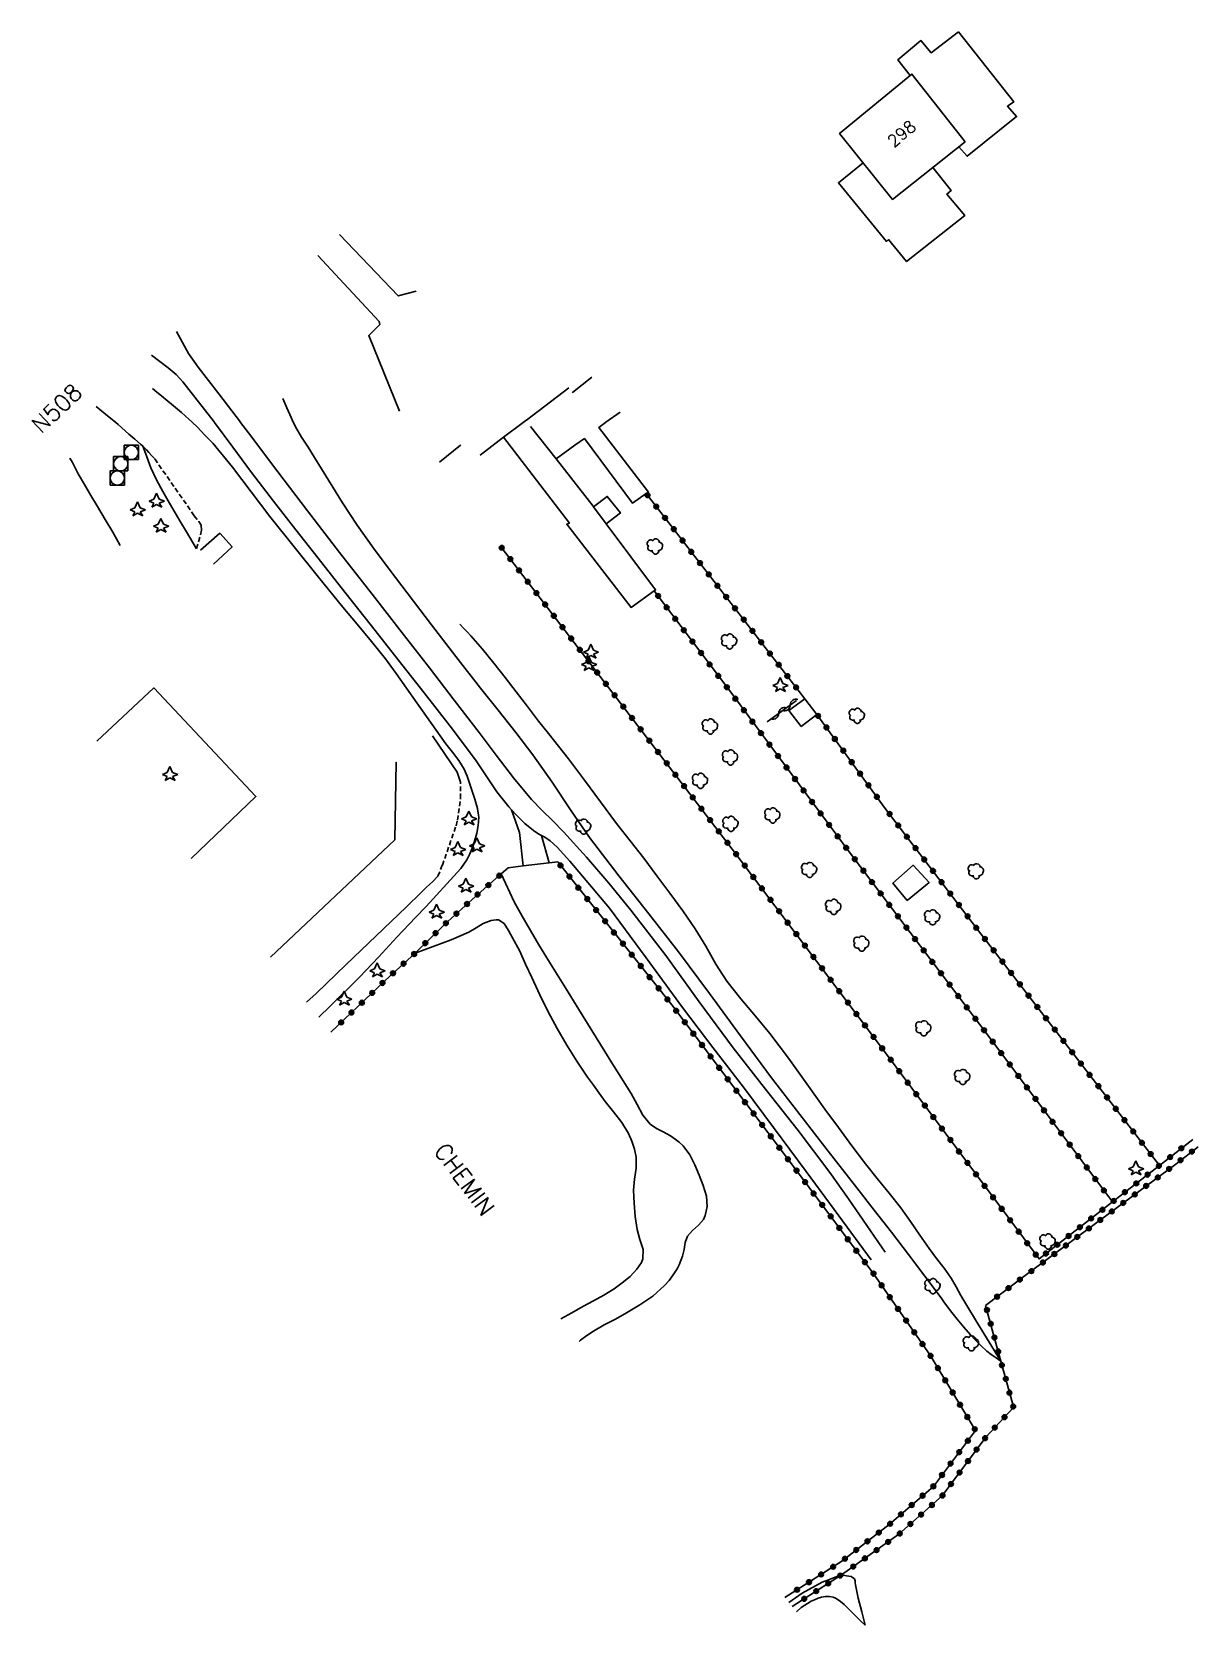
# Model space of a CAD drawing. Header units: millimetres. Extents: x 79010 to 79994, y 143000 to 143955.
# Drawn here: x 79010 to 79132.4, y 143044.7 to 143212 of the extents above; entities that cross this region are included whole.
import ezdxf
from ezdxf.enums import TextEntityAlignment as Align

# ---------------------------------------------------------------- set-up
doc = ezdxf.new("R2010")
doc.units = ezdxf.units.MM
doc.linetypes.add('DASHED', pattern=[0.75, 0.5, -0.25])
doc.layers.get('0').update_dxf_attribs({"linetype": 'CONTINUOUS'})
for name, color, linetype in [('W0017', 7, 'CONTINUOUS'), ('W0071', 7, 'CONTINUOUS'), ('W0100', 7, 'CONTINUOUS'), ('W0101', 7, 'CONTINUOUS'), ('W0104', 1, 'CONTINUOUS'), ('W0112', 1, 'DASHED'), ('W0211', 2, 'CONTINUOUS'), ('W0214', 2, 'CONTINUOUS'), ('W0300', 7, 'CONTINUOUS'), ('W0303', 7, 'CONTINUOUS'), ('W0310', 3, 'CONTINUOUS'), ('W0322', 7, 'CONTINUOUS'), ('W0323', 7, 'CONTINUOUS'), ('W0330', 7, 'CONTINUOUS'), ('W0420', 7, 'CONTINUOUS'), ('W0989', 7, 'CONTINUOUS'), ('W0990', 7, 'CONTINUOUS'), ('W0991', 7, 'CONTINUOUS')]:
    doc.layers.add(name, color=color, linetype=linetype)
doc.styles.get("Standard").update_dxf_attribs({"font": 'romans.shx', "width": 0.85})

# ---------------------------------------------------------------- blocks, each defined once
blk = doc.blocks.new('T303')
for p, q in [((-0.77, 0), (-0.28, 0.21)), ((-0.28, -0.21), (-0.77, 0)), ((-0.28, 0.21), (0, 0.83)), ((0, 0.83), (0.28, 0.21)), ((0.28, 0.21), (0.83, 0)), ((0.83, 0), (0.28, -0.21)), ((-0.49, -0.63), (-0.28, -0.21)), ((0, -0.35), (-0.49, -0.63)), ((0.56, -0.63), (0, -0.35)), ((0.28, -0.21), (0.56, -0.63))]:
    blk.add_line(p, q)
blk = doc.blocks.new('T300')
for p, q in [((-0.8, 0.51), (-0.86, 0.34)), ((-0.86, 0.34), (-0.86, 0.17)), ((-0.86, 0.17), (-0.74, 0.06)), ((-0.69, 0.63), (-0.8, 0.51)), ((-0.8, -0.06), (-0.74, 0.06)), ((-0.74, 0.06), (-0.69, 0.11)), ((-0.57, 0.69), (-0.69, 0.63)), ((-0.46, 0.69), (-0.57, 0.69)), ((-0.29, 0.63), (-0.46, 0.69)), ((-0.29, 0.63), (-0.17, 0.74)), ((-0.23, 0.57), (-0.29, 0.63)), ((-0.17, 0.74), (-0.06, 0.8)), ((-0.06, 0.8), (0.06, 0.8)), ((0.06, 0.8), (0.23, 0.74)), ((0.23, 0.74), (0.34, 0.63)), ((0.34, 0.63), (0.4, 0.51)), ((0.46, 0.46), (0.34, 0.46)), ((0.4, 0.51), (0.4, 0.46)), ((0.57, 0.4), (0.46, 0.46)), ((0.57, 0.4), (0.69, 0.29)), ((0.69, 0.29), (0.74, 0.17)), ((0.74, 0.06), (0.69, -0.17)), ((0.74, 0.17), (0.74, 0.06)), ((-0.8, -0.17), (-0.8, -0.06)), ((-0.8, -0.23), (-0.8, -0.17)), ((-0.74, -0.34), (-0.8, -0.23)), ((-0.69, -0.4), (-0.74, -0.34)), ((-0.51, -0.46), (-0.69, -0.4)), ((-0.4, -0.46), (-0.51, -0.46)), ((-0.4, -0.46), (-0.34, -0.46)), ((-0.34, -0.46), (-0.34, -0.4)), ((-0.34, -0.51), (-0.34, -0.46)), ((-0.29, -0.63), (-0.34, -0.51)), ((-0.17, -0.74), (-0.29, -0.63)), ((-0.06, -0.8), (-0.17, -0.74)), ((0.06, -0.8), (-0.06, -0.8)), ((0.17, -0.74), (0.06, -0.8)), ((0.23, -0.69), (0.17, -0.74)), ((0.29, -0.46), (0.23, -0.46)), ((0.29, -0.63), (0.23, -0.69)), ((0.46, -0.4), (0.29, -0.46)), ((0.34, -0.51), (0.29, -0.63)), ((0.34, -0.51), (0.34, -0.46)), ((0.57, -0.34), (0.46, -0.4)), ((0.63, -0.29), (0.57, -0.34)), ((0.69, -0.17), (0.63, -0.29))]:
    blk.add_line(p, q)
blk = doc.blocks.new('T420')
for p, q in [((0.75, 0.75), (-0.75, 0.75)), ((-0.75, 0.75), (-0.75, -0.75)), ((0.75, 0.75), (0.75, -0.75)), ((0.75, -0.75), (-0.75, -0.75))]:
    blk.add_line(p, q)
blk.add_ellipse((0, 0), major_axis=(-0.53, 0.53), ratio=1, start_param=3.926991, end_param=10.210176)
blk = doc.blocks.new('t310o')
at = {"color": 0, "linetype": 'Continuous'}
for centre, start, end in [((-0.5, 0.38), 216.8699, 323.1304), ((0.5, -0.37), 36.8699, 143.1303)]:
    blk.add_arc(centre, 0.625, start, end, dxfattribs=at)
blk = doc.blocks.new('t323o')
at = {"color": 0, "linetype": 'Continuous'}
for radius in [0.25, 0.15]:
    blk.add_circle((0, 0), radius, dxfattribs=at)
blk = doc.blocks.new('t322o')
at = {"color": 0, "linetype": 'Continuous'}
for radius in [0.25, 0.15]:
    blk.add_circle((0, 0), radius, dxfattribs=at)

msp = doc.modelspace()

# ---------------------------------------------------------------- linework, layer by layer
at = {"layer": 'W0017'}
for points in [[(79050.35, 143184.75), (79048.46, 143184.27), (79042.28, 143190.72)], [(79040.01, 143188.52), (79046.45, 143181.58), (79046.51, 143181.27), (79045.36, 143180.11), (79048.6, 143172.18)], [(79018.78, 143171), (79017.93, 143171.69), (79016.74, 143172.66)], [(79018.81, 143170.98), (79018.78, 143171)], [(79022.86, 143167.21), (79022.56, 143167.52), (79022.27, 143167.83), (79022.02, 143168.12), (79021.66, 143168.48), (79021.41, 143168.71), (79020.82, 143169.23), (79020.18, 143169.76), (79019.07, 143170.77), (79018.81, 143170.98)], [(79019.25, 143158.07), (79018.49, 143159.45), (79017.68, 143160.79), (79016.9, 143162.14), (79016.2, 143163.31), (79015.51, 143164.45), (79014.86, 143165.6), (79014.25, 143166.77), (79014, 143167.23)], [(79054.98, 143133.21), (79054.64, 143134.26), (79054.64, 143134.26), (79052.04, 143138.1)], [(79060.35, 143130.31), (79061.17, 143127.95), (79061.56, 143124.42)], [(79064.3, 143124.74), (79063.48, 143127.62)], [(79038.84, 143110.11), (79039.82, 143111.05), (79042.98, 143114.07), (79046.14, 143117.09), (79047.71, 143118.6), (79049.27, 143120.11), (79050.84, 143121.62), (79051.43, 143122.19), (79052.03, 143122.76), (79052.62, 143123.34)]]:
    msp.add_lwpolyline(points, dxfattribs=at)
at = {"layer": 'W0071'}
for points in [[(79031.88, 143171), (79029.63, 143173.98), (79028.54, 143175.38), (79027.45, 143176.77), (79026.45, 143178.22), (79026.01, 143178.98), (79025.59, 143179.76), (79025.17, 143180.54)], [(79022.54, 143178.04), (79023.42, 143177.38), (79024.31, 143176.73), (79025.13, 143176.01), (79025.83, 143175.26), (79026.48, 143174.45), (79027.12, 143173.64), (79029.14, 143171.03), (79029.16, 143171)], [(79029.16, 143171), (79029.18, 143170.98)], [(79029.18, 143170.98), (79031.08, 143168.37), (79033.04, 143165.72), (79035.37, 143162.71), (79037.71, 143159.72), (79040.06, 143156.74), (79042.85, 143153.18), (79045.64, 143149.62), (79048.43, 143146.06), (79051.17, 143142.59), (79053.9, 143139.11), (79056.56, 143135.58), (79057.69, 143133.9), (79058.81, 143132.21), (79060.05, 143130.62), (79060.35, 143130.31), (79060.87, 143129.74), (79061.73, 143128.89), (79062.65, 143128.13), (79063.22, 143127.77), (79063.48, 143127.62), (79063.82, 143127.43), (79064.39, 143127.06), (79065.13, 143126.4), (79065.8, 143125.66), (79066.47, 143124.91), (79070.62, 143119.98), (79074.46, 143114.77), (79078.28, 143109.56), (79081.48, 143105.37), (79084.68, 143101.19), (79087.85, 143096.98), (79091.28, 143092.36), (79094.68, 143087.71), (79098.08, 143083.06)], [(79031.9, 143170.98), (79031.88, 143171)], [(79099.54, 143083.87), (79097.62, 143086.67), (79095.69, 143089.48), (79093.73, 143092.26), (79090.41, 143096.65), (79087, 143100.98), (79083.61, 143105.33), (79080.05, 143110.17), (79076.52, 143115.04), (79072.85, 143119.8), (79070.55, 143122.6), (79068.21, 143125.35), (79065.78, 143128.02), (79064.67, 143129.15), (79063.54, 143130.26), (79062.44, 143131.4), (79060.54, 143133.68), (79058.74, 143136.06), (79056.95, 143138.44), (79054.33, 143141.82), (79051.72, 143145.21), (79049.1, 143148.59), (79045.7, 143152.96), (79042.3, 143157.33), (79038.92, 143161.71), (79035.81, 143165.79), (79032.72, 143169.89), (79031.9, 143170.98)]]:
    msp.add_lwpolyline(points, dxfattribs=at)
at = {"layer": 'W0100', "flags": 128}
msp.add_lwpolyline([(79107.94, 143200.44), (79102.36, 143207.54), (79094.77, 143201.3), (79100.34, 143194.39), (79107.94, 143200.44)], dxfattribs=at)
at = {"layer": 'W0101'}
for points in [[(79068.78, 143175.73), (79066.73, 143174.14), (79066.73, 143174.14), (79066.73, 143174.14)], [(79066.36, 143174.63), (79061.9, 143171.23), (79061.84, 143171.19)], [(79057.06, 143167.56), (79057.06, 143167.56), (79057.06, 143167.56), (79059.51, 143169.42), (79061.56, 143170.98), (79061.84, 143171.19)], [(79026.73, 143125.19), (79033.52, 143131.73), (79022.8, 143143.12), (79016.81, 143137.54)], [(79048.23, 143135.31), (79048.23, 143135.31), (79048.23, 143135.31), (79048.23, 143135.31), (79048.23, 143135.31), (79048.23, 143135.31), (79048.23, 143135.31), (79048.08, 143127.17), (79035.04, 143114.85)]]:
    msp.add_lwpolyline(points, dxfattribs=at)
at = {"layer": 'W0104'}
for points in [[(79107.25, 143211.98), (79104.4, 143209.78), (79103.31, 143211.06), (79100.89, 143209.05), (79102.19, 143207.4)], [(79107.25, 143211.98), (79113.05, 143204.63), (79112.39, 143204.17), (79113.35, 143203.09), (79108.17, 143198.93), (79107.28, 143199.92)], [(79097.25, 143198.23), (79094.64, 143196.13), (79099.68, 143189.98), (79099.89, 143190.17), (79101.81, 143187.86), (79107.91, 143192.72), (79106.04, 143194.96), (79106.49, 143195.34), (79104.54, 143197.73)], [(79071.73, 143172.06), (79070.25, 143171)], [(79068.95, 143162.11), (79068.9, 143162.18), (79065.04, 143167.17), (79062.33, 143170.55), (79062.33, 143170.55)], [(79069.5, 143170.45), (79069.5, 143170.45), (79069.5, 143170.45), (79074.7, 143163.67), (79074.48, 143163.52), (79073.02, 143162.51), (79067.99, 143169.28), (79067, 143168.6), (79065.04, 143167.17)], [(79070.25, 143171), (79070.21, 143170.98), (79069.5, 143170.45)], [(79055, 143168.58), (79055, 143168.58), (79055, 143168.58), (79052.77, 143166.82)], [(79070.29, 143160.33), (79075.46, 143153.4), (79075.31, 143153.3), (79072.88, 143151.56), (79066.13, 143160.3), (79066.42, 143160.41), (79059.51, 143169.42)], [(79068.95, 143162.11), (79070.39, 143163.21), (79071.77, 143161.48), (79070.29, 143160.33)], [(79068.95, 143162.11), (79070.29, 143160.33)], [(79027.71, 143157.56), (79029.72, 143159.35), (79031.02, 143157.91), (79029.07, 143156.1)]]:
    msp.add_lwpolyline(points, dxfattribs=at)
for points in [[(79090.73, 143139.07), (79089.43, 143140.73), (79091.13, 143141.98), (79092.4, 143140.33)], [(79101.88, 143120.79), (79100.36, 143122.6), (79102.5, 143124.5), (79104.17, 143122.69)]]:
    msp.add_lwpolyline(points, close=True, dxfattribs=at)
at = {"layer": 'W0112'}
for points in [[(79027.04, 143161.19), (79022.86, 143167.21)], [(79027.04, 143161.19), (79027.54, 143160.58), (79027.77, 143160.18), (79027.82, 143159.66), (79027.27, 143157.72)], [(79052.62, 143123.34), (79053.07, 143124.49), (79053.09, 143124.49), (79054.52, 143128.65), (79054.66, 143129.22), (79055, 143131.53), (79054.98, 143133.21)]]:
    msp.add_lwpolyline(points, dxfattribs=at)
at = {"layer": 'W0211'}
for points in [[(79026.83, 143171), (79026.48, 143171.34), (79025.69, 143172.03), (79024.88, 143172.71), (79024.06, 143173.38), (79023.6, 143173.77), (79023.13, 143174.16), (79022.67, 143174.55)], [(79036.34, 143173.51), (79036.77, 143172.51), (79037.2, 143171.51), (79037.44, 143171)], [(79026.86, 143170.98), (79026.83, 143171)], [(79040.1, 143108.54), (79041.32, 143109.7), (79044.42, 143112.79), (79046.38, 143114.85), (79048.32, 143116.94), (79050.26, 143119.03), (79051.37, 143120.18), (79052.48, 143121.34), (79053.56, 143122.53), (79054.3, 143123.34), (79055.02, 143124.17), (79055.64, 143125.06), (79055.96, 143125.69), (79056.24, 143126.36), (79056.47, 143127.04), (79056.69, 143127.85), (79056.85, 143128.67), (79056.9, 143129.5), (79056.76, 143130.47), (79056.48, 143131.43), (79056.16, 143132.38), (79055.93, 143133.12), (79055.68, 143133.86), (79055.38, 143134.58), (79054.81, 143135.51), (79054.13, 143136.38), (79053.45, 143137.25), (79052.44, 143138.68), (79051.43, 143140.1), (79050.42, 143141.53), (79049.33, 143143.09), (79048.24, 143144.64), (79047.12, 143146.17), (79045.66, 143148), (79044.15, 143149.79), (79042.65, 143151.58), (79040.07, 143154.74), (79037.52, 143157.91), (79034.99, 143161.1), (79033.02, 143163.69), (79031.07, 143166.3), (79028.99, 143168.79), (79028.17, 143169.66), (79027.34, 143170.51), (79026.86, 143170.98)], [(79037.44, 143171), (79037.46, 143170.98)], [(79037.46, 143170.98), (79037.67, 143170.53), (79038.3, 143169.44), (79038.99, 143168.38), (79039.68, 143167.31), (79041.14, 143164.93), (79042.6, 143162.54), (79044.13, 143160.2), (79045.84, 143157.8), (79047.61, 143155.45), (79049.39, 143153.1), (79051.94, 143149.75), (79054.51, 143146.42), (79057.09, 143143.1), (79058.93, 143140.77), (79060.78, 143138.44), (79062.58, 143136.08), (79064.6, 143133.21), (79066.54, 143130.3), (79068.54, 143127.42), (79071.6, 143123.38), (79074.74, 143119.41), (79077.86, 143115.41), (79081.13, 143111.02), (79084.36, 143106.59), (79087.62, 143102.19), (79090.59, 143098.32), (79093.58, 143094.47), (79096.58, 143090.62), (79098.39, 143088.3), (79100.21, 143085.97), (79102.01, 143083.64), (79103.73, 143081.36), (79105.43, 143079.08), (79105.71, 143078.68)], [(79021.66, 143168.48), (79021.94, 143167.74), (79022.2, 143166.98), (79022.48, 143166.22), (79023.07, 143164.95), (79023.74, 143163.72), (79024.43, 143162.51), (79025.03, 143161.49), (79025.64, 143160.49), (79026.24, 143159.48), (79026.59, 143158.9), (79026.93, 143158.31), (79027.27, 143157.72)], [(79067.45, 143074.5), (79067.58, 143074.64), (79068.25, 143075.13), (79068.94, 143075.59), (79070.06, 143076.27), (79071.24, 143076.86), (79072.39, 143077.5), (79073.8, 143078.36), (79075.18, 143079.28), (79076.4, 143080.37), (79076.88, 143080.92), (79077.32, 143081.52), (79077.71, 143082.14), (79077.93, 143082.57), (79078.12, 143083.01), (79078.29, 143083.46), (79078.46, 143084.17), (79078.58, 143084.89), (79078.8, 143085.56), (79079.32, 143086.16), (79079.97, 143086.7), (79080.48, 143087.31), (79080.65, 143087.74), (79080.78, 143088.2), (79080.86, 143088.66), (79080.8, 143089.76), (79080.46, 143090.87), (79080.03, 143091.95), (79079.59, 143093.05), (79079.06, 143094.11), (79078.36, 143095.04), (79077.95, 143095.42), (79077.5, 143095.76), (79077.03, 143096.08), (79076.32, 143096.49), (79075.57, 143096.87), (79074.9, 143097.32), (79074.12, 143098.27), (79073.51, 143099.4), (79072.9, 143100.53), (79071.06, 143103.47), (79069.23, 143106.41), (79067.41, 143109.36), (79066, 143111.62), (79064.6, 143113.88), (79063.22, 143116.16), (79062.33, 143117.65), (79061.44, 143119.14), (79060.62, 143120.66), (79060.15, 143121.63), (79059.71, 143122.61), (79059.27, 143123.59)], [(79105.71, 143078.68), (79106.4, 143077.71), (79107.1, 143076.86), (79107.8, 143076.02), (79108.52, 143075.2), (79109.06, 143074.61), (79109.62, 143074.04), (79110.21, 143073.5), (79110.69, 143073.13), (79111.2, 143072.78), (79111.7, 143072.43)], [(79097.45, 143044.73), (79097.09, 143046.14), (79096.72, 143047.55), (79096.43, 143048.97), (79096.41, 143049.18), (79096.39, 143049.39), (79096.34, 143049.58), (79096, 143049.82), (79095.49, 143049.92), (79094.97, 143050.01), (79094.3, 143049.76), (79093.62, 143049.5), (79092.95, 143049.23), (79090.86, 143048.08), (79089.46, 143047.1)]]:
    msp.add_lwpolyline(points, dxfattribs=at)
at = {"layer": 'W0214'}
for points in [[(79054.91, 143149.79), (79055.29, 143149.39), (79055.68, 143148.99), (79056.06, 143148.59), (79057.3, 143147.17), (79058.49, 143145.7), (79059.66, 143144.21), (79060.84, 143142.7), (79062.01, 143141.17), (79063.18, 143139.64), (79064.23, 143138.32), (79065.27, 143137.01), (79066.31, 143135.68), (79068.01, 143133.42), (79069.68, 143131.14), (79071.37, 143128.87), (79072.78, 143127.05), (79074.21, 143125.23), (79075.6, 143123.4), (79076.97, 143121.57), (79078.31, 143119.72), (79079.6, 143117.84), (79080.72, 143116), (79081.79, 143114.13), (79082.94, 143112.32), (79084.39, 143110.46), (79085.94, 143108.67), (79087.45, 143106.85), (79089.42, 143104.23), (79091.32, 143101.56), (79093.23, 143098.9), (79094.64, 143096.98), (79096.05, 143095.05), (79097.49, 143093.15), (79098.73, 143091.61), (79099.99, 143090.09), (79101.2, 143088.53), (79102.21, 143087.11), (79103.18, 143085.68), (79104.17, 143084.25), (79104.95, 143083.22), (79105.73, 143082.19), (79106.48, 143081.14), (79107.01, 143080.25), (79107.51, 143079.35), (79108.02, 143078.45), (79109.23, 143076.43), (79110.46, 143074.43), (79111.7, 143072.43)], [(79065.53, 143076.89), (79066.66, 143077.53), (79067.84, 143078.17), (79068.94, 143078.78), (79070.04, 143079.38), (79071.1, 143080.04), (79071.97, 143080.66), (79072.8, 143081.33), (79073.5, 143082.1), (79073.75, 143082.45), (79073.97, 143082.81), (79074.13, 143083.18), (79074.15, 143084.17), (79073.82, 143085.21), (79073.52, 143086.27), (79073.33, 143087.63), (79073.2, 143089.01), (79073.15, 143090.38), (79073.26, 143091.55), (79073.41, 143092.71), (79073.41, 143093.86), (79073.23, 143094.7), (79072.96, 143095.53), (79072.63, 143096.33), (79071.92, 143097.51), (79071.05, 143098.61), (79070.18, 143099.71), (79069.55, 143100.56), (79068.93, 143101.4), (79068.32, 143102.26), (79067.2, 143103.92), (79066.13, 143105.62), (79065.12, 143107.36), (79064.19, 143109.12), (79063.32, 143110.91), (79062.46, 143112.71), (79061.82, 143114.12), (79061.19, 143115.54), (79060.44, 143116.88), (79060.03, 143117.64), (79059.58, 143118.37), (79058.98, 143118.76), (79058.73, 143118.77), (79058.45, 143118.74), (79058.19, 143118.69), (79057.38, 143118.39), (79056.63, 143117.92), (79055.87, 143117.48), (79054.02, 143116.68), (79052.12, 143115.98), (79050.22, 143115.28)], [(79097.45, 143044.73), (79096.97, 143045.2), (79096.49, 143045.67), (79096.01, 143046.13), (79095.63, 143046.51), (79095.26, 143046.89), (79094.85, 143047.22), (79094.61, 143047.39), (79094.35, 143047.55), (79094.09, 143047.67), (79093.7, 143047.73), (79093.28, 143047.72), (79092.88, 143047.66), (79092.51, 143047.56), (79092.15, 143047.4), (79091.8, 143047.24), (79090.75, 143046.57), (79090.24, 143046.13)]]:
    msp.add_lwpolyline(points, dxfattribs=at)
at = {"layer": 'W0310'}
msp.add_lwpolyline([(79087.17, 143139.55), (79090.24, 143141.78)], dxfattribs=at)
at = {"layer": 'W0322'}
msp.add_lwpolyline([(79059.27, 143123.59), (79056.55, 143121.23), (79053.32, 143118.29), (79050.22, 143115.28)], dxfattribs=at)
at = {"layer": 'W0323'}
for points in [[(79091.13, 143141.98), (79074.48, 143163.52)], [(79131.83, 143095.71), (79128.34, 143092.99), (79123.41, 143089.16), (79115.7, 143083.17), (79099.07, 143105.52), (79083.51, 143126.2), (79059.26, 143157.89), (79059.26, 143157.89)], [(79123.41, 143089.16), (79110.53, 143106.39), (79095.88, 143125.77), (79082.92, 143143.21), (79075.31, 143153.3)], [(79099.57, 143130.47), (79092.4, 143140.33)], [(79128.34, 143092.99), (79109.25, 143117.76), (79099.57, 143130.47)], [(79059.27, 143123.59), (79060, 143124.24)], [(79089.03, 143047.63), (79094.99, 143051.43), (79099.99, 143055.3), (79104.61, 143059.3), (79109.04, 143065.16), (79104.27, 143073.08), (79098.38, 143081.56), (79089.82, 143093.02), (79077.15, 143109.85), (79065.19, 143124.85)], [(79041.37, 143106.97), (79047.08, 143112.4), (79050.22, 143115.28)], [(79132.4, 143094.94), (79130.05, 143093.13), (79114.4, 143081.53), (79110.1, 143078.3)], [(79110.1, 143078.3), (79111.29, 143073.94), (79111.7, 143072.43), (79113.01, 143067.66), (79113.03, 143067.58), (79110.11, 143064.46), (79105.54, 143058.3), (79101, 143054.27), (79094.97, 143050.01)], [(79094.97, 143050.01), (79089.8, 143046.67)]]:
    msp.add_lwpolyline(points, dxfattribs=at)
at = {"layer": 'W0330'}
msp.add_lwpolyline([(79060, 143124.24), (79061.56, 143124.42), (79064.3, 143124.74), (79065.19, 143124.85)], dxfattribs=at)

# ---------------------------------------------------------------- block references
at = {"layer": 'W0300'}
for p in [(79075.45, 143157.96), (79083.23, 143147.99), (79096.63, 143140.18), (79081.22, 143139.07), (79083.33, 143135.82), (79080.18, 143133.36), (79087.77, 143129.73), (79067.91, 143128.55), (79083.37, 143128.84), (79091.63, 143124), (79109.13, 143123.86), (79094.16, 143120.12), (79104.54, 143119.03), (79097.11, 143116.27), (79103.62, 143107.38), (79107.7, 143102.27), (79116.66, 143085), (79104.57, 143080.31), (79108.61, 143074.31)]:
    msp.add_blockref('T300', p, dxfattribs=at)
at = {"layer": 'W0303'}
for p in [(79023.09, 143162.73), (79021.08, 143161.82), (79023.54, 143160.08), (79068.65, 143146.87), (79068.46, 143145.58), (79088.54, 143143.37), (79024.49, 143134.04), (79055.86, 143129.36), (79054.71, 143126.15), (79056.71, 143126.54), (79055.54, 143122.31), (79052.48, 143119.57), (79046.24, 143113.43), (79042.76, 143110.45), (79125.86, 143092.63)]:
    msp.add_blockref('T303', p, dxfattribs=at)
at = {"layer": 'W0310', "rotation": 35.96291621595564}
for p in [(79089.6, 143141.32), (79088.39, 143140.44)]:
    msp.add_blockref('t310o', p, dxfattribs=at)
at = {"layer": 'W0322'}
for p, rotation in [((79059.05, 143123.4), 220.9119781583909), ((79056.78, 143121.43), 220.9119781583909), ((79057.91, 143122.41), 220.9119781583909), ((79055.67, 143120.43), 222.2922076420911), ((79053.45, 143118.41), 222.2922076420911), ((79054.56, 143119.42), 222.2922076420911), ((79051.29, 143116.32), 224.2038862454107), ((79052.37, 143117.37), 224.2038862454107)]:
    msp.add_blockref('t322o', p, dxfattribs=dict(at, rotation=rotation))
at = {"layer": 'W0323'}
for p, rotation in [((79074.62, 143163.34), 127.7024148626276), ((79075.53, 143162.15), 127.7024148626276), ((79076.45, 143160.96), 127.7024148626276), ((79077.37, 143159.78), 127.7024148626276), ((79078.29, 143158.59), 127.7024148626276), ((79059.31, 143157.83), 127.4177571324856), ((79060.22, 143156.64), 127.4177571324856), ((79079.2, 143157.4), 127.7024148626276), ((79061.13, 143155.45), 127.4177571324856), ((79080.12, 143156.22), 127.7024148626276), ((79081.04, 143155.03), 127.7024148626276), ((79062.04, 143154.26), 127.4177571324856), ((79081.95, 143153.84), 127.7024148626276), ((79062.95, 143153.07), 127.4177571324856), ((79063.87, 143151.87), 127.4177571324856), ((79075.72, 143152.77), 127.0059918780972), ((79076.62, 143151.57), 127.0059918780972), ((79082.87, 143152.66), 127.7024148626276), ((79083.79, 143151.47), 127.7024148626276), ((79064.78, 143150.68), 127.4177571324856), ((79077.52, 143150.37), 127.0059918780972), ((79084.71, 143150.28), 127.7024148626276), ((79065.69, 143149.49), 127.4177571324856), ((79066.6, 143148.3), 127.4177571324856), ((79078.42, 143149.17), 127.0059918780972), ((79085.62, 143149.1), 127.7024148626276), ((79067.51, 143147.11), 127.4177571324856), ((79079.33, 143147.98), 127.0059918780972), ((79080.23, 143146.78), 127.0059918780972), ((79086.54, 143147.91), 127.7024148626276), ((79087.46, 143146.72), 127.7024148626276), ((79068.42, 143145.92), 127.4177571324856), ((79069.33, 143144.73), 127.4177571324856), ((79081.13, 143145.58), 127.0059918780972), ((79088.38, 143145.54), 127.7024148626276), ((79070.25, 143143.54), 127.4177571324856), ((79082.04, 143144.38), 127.0059918780972), ((79082.94, 143143.18), 126.6084048936277), ((79089.29, 143144.35), 127.7024148626276), ((79090.21, 143143.16), 127.7024148626276), ((79071.16, 143142.34), 127.4177571324856), ((79083.83, 143141.98), 126.6084048936277), ((79072.07, 143141.15), 127.4177571324856), ((79072.98, 143139.96), 127.4177571324856), ((79084.73, 143140.78), 126.6084048936277), ((79092.51, 143140.17), 126.040848891224), ((79073.89, 143138.77), 127.4177571324856), ((79085.62, 143139.57), 126.6084048936277), ((79086.52, 143138.37), 126.6084048936277), ((79093.39, 143138.96), 126.040848891224), ((79074.8, 143137.58), 127.4177571324856), ((79075.71, 143136.39), 127.4177571324856), ((79087.41, 143137.16), 126.6084048936277), ((79094.27, 143137.75), 126.040848891224), ((79095.16, 143136.53), 126.040848891224), ((79076.63, 143135.2), 127.4177571324856), ((79088.31, 143135.96), 126.6084048936277), ((79089.2, 143134.76), 126.6084048936277), ((79096.04, 143135.32), 126.040848891224), ((79077.54, 143134), 127.4177571324856), ((79090.09, 143133.55), 126.6084048936277), ((79096.92, 143134.11), 126.040848891224), ((79078.45, 143132.81), 127.4177571324856), ((79079.36, 143131.62), 127.4177571324856), ((79090.99, 143132.35), 126.6084048936277), ((79097.8, 143132.89), 126.040848891224), ((79098.69, 143131.68), 126.040848891224), ((79080.27, 143130.43), 127.4177571324856), ((79091.88, 143131.14), 126.6084048936277), ((79092.78, 143129.94), 126.6084048936277), ((79100.02, 143129.88), 127.2972935581694), ((79081.18, 143129.24), 127.4177571324856), ((79082.09, 143128.05), 127.4177571324856), ((79093.67, 143128.73), 126.6084048936277), ((79100.93, 143128.68), 127.2972935581694), ((79083.01, 143126.86), 127.4177571324856), ((79094.57, 143127.53), 126.6084048936277), ((79101.84, 143127.49), 127.2972935581694), ((79083.91, 143125.66), 126.954477131746), ((79095.46, 143126.33), 126.6084048936277), ((79096.36, 143125.13), 127.0982529419841), ((79102.75, 143126.3), 127.2972935581694), ((79103.66, 143125.1), 127.2972935581694), ((79065.48, 143124.48), 128.5604644512185), ((79066.42, 143123.31), 128.5604644512185), ((79084.82, 143124.46), 126.954477131746), ((79085.72, 143123.26), 126.954477131746), ((79097.27, 143123.93), 127.0982529419841), ((79104.57, 143123.91), 127.2972935581694), ((79067.35, 143122.14), 128.5604644512185), ((79086.62, 143122.07), 126.954477131746), ((79098.17, 143122.73), 127.0982529419841), ((79099.08, 143121.54), 127.0982529419841), ((79105.47, 143122.72), 127.2972935581694), ((79106.38, 143121.52), 127.2972935581694), ((79068.29, 143120.96), 128.5604644512185), ((79069.22, 143119.79), 128.5604644512185), ((79087.52, 143120.87), 126.954477131746), ((79088.42, 143119.67), 126.954477131746), ((79099.98, 143120.34), 127.0982529419841), ((79107.29, 143120.33), 127.2972935581694), ((79070.16, 143118.62), 128.5604644512185), ((79089.32, 143118.47), 126.954477131746), ((79100.89, 143119.14), 127.0982529419841), ((79108.2, 143119.14), 127.2972935581694), ((79071.09, 143117.44), 128.5604644512185), ((79090.23, 143117.27), 126.954477131746), ((79101.79, 143117.95), 127.0982529419841), ((79102.69, 143116.75), 127.0982529419841), ((79109.11, 143117.94), 127.2972935581694), ((79110.02, 143116.76), 127.6139568487428), ((79050.12, 143115.18), 42.5038276887824), ((79072.03, 143116.27), 128.5604644512185), ((79072.96, 143115.1), 128.5604644512185), ((79091.13, 143116.07), 126.954477131746), ((79092.03, 143114.87), 126.954477131746), ((79103.6, 143115.56), 127.0982529419841), ((79110.94, 143115.57), 127.6139568487428), ((79047.9, 143113.16), 42.5038276887824), ((79049.01, 143114.17), 42.5038276887824), ((79073.9, 143113.92), 128.5604644512185), ((79092.93, 143113.68), 126.954477131746), ((79104.5, 143114.36), 127.0982529419841), ((79105.41, 143113.16), 127.0982529419841), ((79111.86, 143114.38), 127.6139568487428), ((79112.77, 143113.19), 127.6139568487428), ((79046.8, 143112.14), 43.56542366453846), ((79074.83, 143112.75), 128.5604644512185), ((79075.77, 143111.58), 128.5604644512185), ((79093.83, 143112.48), 126.954477131746), ((79094.73, 143111.28), 126.954477131746), ((79106.31, 143111.97), 127.0982529419841), ((79113.69, 143112), 127.6139568487428), ((79044.63, 143110.07), 43.56542366453846), ((79045.72, 143111.1), 43.56542366453846), ((79076.7, 143110.41), 128.5604644512185), ((79095.64, 143110.08), 126.954477131746), ((79107.22, 143110.77), 127.0982529419841), ((79114.6, 143110.81), 127.6139568487428), ((79115.52, 143109.63), 127.6139568487428), ((79042.46, 143108), 43.56542366453846), ((79043.54, 143109.04), 43.56542366453846), ((79077.62, 143109.22), 126.9852683464267), ((79078.52, 143108.02), 126.9852683464267), ((79096.54, 143108.88), 126.954477131746), ((79108.12, 143109.57), 127.0982529419841), ((79109.03, 143108.38), 127.0982529419841), ((79116.43, 143108.44), 127.6139568487428), ((79079.42, 143106.82), 126.9852683464267), ((79097.44, 143107.68), 126.954477131746), ((79098.34, 143106.48), 126.954477131746), ((79109.93, 143107.18), 127.0982529419841), ((79117.35, 143107.25), 127.6139568487428), ((79080.33, 143105.63), 126.9852683464267), ((79099.24, 143105.28), 126.6444819620692), ((79110.84, 143105.98), 126.7724242330888), ((79111.73, 143104.78), 126.7724242330888), ((79118.26, 143106.06), 127.6139568487428), ((79119.18, 143104.87), 127.6139568487428), ((79081.23, 143104.43), 126.9852683464267), ((79082.13, 143103.23), 126.9852683464267), ((79100.14, 143104.08), 126.6444819620692), ((79112.63, 143103.58), 126.7724242330888), ((79120.1, 143103.68), 127.6139568487428), ((79083.03, 143102.03), 126.9852683464267), ((79101.03, 143102.88), 126.6444819620692), ((79101.93, 143101.67), 126.6444819620692), ((79113.53, 143102.38), 126.7724242330888), ((79121.01, 143102.5), 127.6139568487428), ((79121.93, 143101.31), 127.6139568487428), ((79083.94, 143100.83), 126.9852683464267), ((79084.84, 143099.63), 126.9852683464267), ((79102.82, 143100.47), 126.6444819620692), ((79114.43, 143101.18), 126.7724242330888), ((79115.33, 143099.97), 126.7724242330888), ((79122.84, 143100.12), 127.6139568487428), ((79085.74, 143098.44), 126.9852683464267), ((79103.72, 143099.27), 126.6444819620692), ((79104.61, 143098.06), 126.6444819620692), ((79116.22, 143098.77), 126.7724242330888), ((79123.76, 143098.93), 127.6139568487428), ((79086.64, 143097.24), 126.9852683464267), ((79105.51, 143096.86), 126.6444819620692), ((79117.12, 143097.57), 126.7724242330888), ((79118.02, 143096.37), 126.7724242330888), ((79124.67, 143097.74), 127.6139568487428), ((79125.59, 143096.56), 127.6139568487428), ((79087.55, 143096.04), 126.9852683464267), ((79088.45, 143094.84), 126.9852683464267), ((79106.4, 143095.66), 126.6444819620692), ((79118.92, 143095.17), 126.7724242330888), ((79126.5, 143095.37), 127.6139568487428), ((79130.64, 143094.79), 217.8500047263396), ((79089.35, 143093.64), 126.9852683464267), ((79107.3, 143094.45), 126.6444819620692), ((79108.19, 143093.25), 126.6444819620692), ((79119.82, 143093.97), 126.7724242330888), ((79127.42, 143094.18), 127.6139568487428), ((79128.28, 143092.94), 217.8540498635065), ((79129.46, 143093.86), 217.8500047263396), ((79130.56, 143093.53), 217.4904471641465), ((79131.75, 143094.44), 217.4904471641465), ((79090.25, 143092.44), 126.7409687459017), ((79091.15, 143091.24), 126.7409687459017), ((79109.09, 143092.05), 126.6444819620692), ((79120.71, 143092.77), 126.7724242330888), ((79121.61, 143091.56), 126.7724242330888), ((79127.09, 143092.02), 217.8540498635065), ((79128.16, 143091.73), 216.5494186168764), ((79129.36, 143092.62), 216.5494186168764), ((79092.04, 143090.04), 126.7409687459017), ((79109.99, 143090.84), 126.6444819620692), ((79110.88, 143089.64), 126.6444819620692), ((79122.51, 143090.36), 126.7724242330888), ((79124.72, 143090.18), 217.8540498635065), ((79125.75, 143089.94), 216.5494186168764), ((79125.91, 143091.1), 217.8540498635065), ((79126.95, 143090.84), 216.5494186168764), ((79092.94, 143088.84), 126.7409687459017), ((79111.78, 143088.43), 126.6444819620692), ((79122.35, 143088.34), 217.8600646171264), ((79123.34, 143088.16), 216.5494186168764), ((79123.54, 143089.26), 217.8540498635065), ((79124.54, 143089.05), 216.5494186168764), ((79093.84, 143087.64), 126.7409687459017), ((79094.74, 143086.43), 126.7409687459017), ((79112.67, 143087.23), 126.6444819620692), ((79119.99, 143086.5), 217.8600646171264), ((79120.93, 143086.37), 216.5494186168764), ((79121.17, 143087.42), 217.8600646171264), ((79122.13, 143087.26), 216.5494186168764), ((79095.63, 143085.23), 126.7409687459017), ((79113.57, 143086.03), 126.6444819620692), ((79114.46, 143084.82), 126.6444819620692), ((79117.62, 143084.66), 217.8600646171264), ((79118.52, 143084.58), 216.5494186168764), ((79118.8, 143085.58), 217.8600646171264), ((79119.72, 143085.48), 216.5494186168764), ((79096.53, 143084.03), 126.7409687459017), ((79115.36, 143083.62), 126.6444819620692), ((79116.43, 143083.74), 217.8600646171264), ((79117.31, 143083.69), 216.5494186168764), ((79097.43, 143082.83), 126.7409687459017), ((79098.33, 143081.63), 126.7409687459017), ((79114.9, 143081.9), 216.5494186168764), ((79116.11, 143082.8), 216.5494186168764), ((79099.18, 143080.4), 124.8147878066917), ((79112.5, 143080.11), 216.8997747631424), ((79113.7, 143081.01), 216.8997747631424), ((79100.04, 143079.16), 124.8147878066917), ((79100.9, 143077.93), 124.8147878066917), ((79111.3, 143079.21), 216.8997747631424), ((79101.75, 143076.7), 124.8147878066917), ((79110.24, 143077.81), 285.1739522379825), ((79110.63, 143076.37), 285.1739522379825), ((79102.61, 143075.47), 124.8147878066917), ((79111.02, 143074.92), 285.1739522379825), ((79103.47, 143074.24), 124.8147878066917), ((79104.32, 143073), 121.034973630398), ((79111.42, 143073.47), 285.2968490521335), ((79105.09, 143071.72), 121.034973630398), ((79111.81, 143072.02), 285.3160068625049), ((79105.86, 143070.43), 121.034973630398), ((79112.21, 143070.58), 285.3160068625049), ((79106.64, 143069.15), 121.034973630398), ((79107.41, 143067.86), 121.034973630398), ((79112.6, 143069.13), 285.3160068625049), ((79108.18, 143066.58), 121.034973630398), ((79112.08, 143066.56), 226.9448605777947), ((79113, 143067.68), 285.3160068625049), ((79108.96, 143065.29), 121.034973630398), ((79111.06, 143065.47), 226.9448605777947), ((79107.33, 143062.89), 52.93356418840319), ((79108.23, 143064.09), 52.93356418840319), ((79109.15, 143063.16), 233.4050936805517), ((79110.04, 143064.36), 233.4050936805517), ((79106.42, 143061.69), 52.93356418840319), ((79108.25, 143061.95), 233.4050936805517), ((79105.52, 143060.49), 52.93356418840319), ((79106.46, 143059.54), 233.4050936805517), ((79107.36, 143060.75), 233.4050936805517), ((79103.48, 143058.32), 40.82832234565362), ((79104.61, 143059.3), 52.93356418840319), ((79105.57, 143058.34), 233.4050936805517), ((79101.21, 143056.36), 40.82832234565362), ((79102.34, 143057.34), 40.82832234565362), ((79103.33, 143056.34), 221.5967264253172), ((79104.46, 143057.34), 221.5967264253172), ((79098.89, 143054.45), 37.72485988610432), ((79100.07, 143055.37), 40.82832234565362), ((79102.21, 143055.35), 221.5967264253172), ((79097.7, 143053.53), 37.72485988610432), ((79099.87, 143053.47), 215.2325221026851), ((79101.09, 143054.35), 221.5967264253172), ((79095.33, 143051.7), 37.72485988610432), ((79096.52, 143052.62), 37.72485988610432), ((79097.42, 143051.74), 215.2325221026851), ((79098.65, 143052.61), 215.2325221026851), ((79092.83, 143050.05), 32.58824596846851), ((79094.09, 143050.86), 32.58824596846851), ((79094.84, 143049.93), 212.8262096229282), ((79096.2, 143050.88), 215.2325221026851), ((79090.3, 143048.44), 32.58824596846851), ((79091.56, 143049.24), 32.58824596846851), ((79092.32, 143048.3), 212.8262096229282), ((79093.58, 143049.11), 212.8262096229282), ((79091.06, 143047.49), 212.8262096229282)]:
    msp.add_blockref('t323o', p, dxfattribs=dict(at, rotation=rotation))
at = {"layer": 'W0420'}
for p in [(79020.44, 143167.83), (79019.33, 143166.64), (79018.97, 143165.14)]:
    msp.add_blockref('T420', p, dxfattribs=at)

# ---------------------------------------------------------------- texts
at = {"layer": 'W0989'}
msp.add_text('CHEMIN', height=1.75, rotation=306.5455, dxfattribs=at).set_placement((79055.41, 143091.52), align=Align.MIDDLE_CENTER)
at = {"layer": 'W0990'}
msp.add_text('N508', height=1.75, rotation=43.5844, dxfattribs=at).set_placement((79012.61, 143172.47), align=Align.MIDDLE_CENTER)
at = {"layer": 'W0991'}
msp.add_text('298', height=1.25, rotation=39.4523, dxfattribs=at).set_placement((79100.44, 143199.79))

doc.saveas('drawing.dxf')
